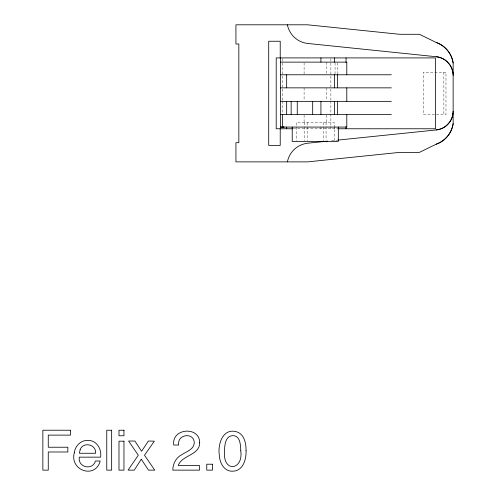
<?xml version="1.0" encoding="UTF-8"?>
<svg xmlns="http://www.w3.org/2000/svg" width="496" height="496" viewBox="0 0 496 496"><rect width="100%" height="100%" fill="white"/><g stroke="black" fill="none" stroke-linecap="round" stroke-linejoin="round"><path stroke-width="0.37" stroke-dasharray="2.48 1.86" d="M331.514 140.752L336.927 140.194M293.26 128.768L338.377 128.768M443.87 72.249L443.87 114.427M337.838 62.868L337.838 74.034M335.054 62.868L335.054 74.034M334.527 127.075L334.527 128.768M334.186 140.659L334.186 122.438L296.354 122.438L296.354 140.659M330.875 58.677L330.875 100.266M330.875 101.041L330.875 113.361M330.875 114.13L330.875 125.686M330.875 126.455L330.875 128.768M326.442 62.124L326.442 74.034M326.442 87.854L326.442 100.601M326.442 115.153L326.442 122.438M326.077 122.438L326.077 139.903M323.38 122.438L323.38 140.659M320.924 127.075L320.924 128.768M307.16 122.438L307.16 140.659M304.463 122.438L304.463 140.659M304.098 62.868L304.098 74.034M304.098 87.854L304.098 100.601M304.098 115.153L304.098 122.438M282.435 58.677L282.435 100.266M282.435 101.041L282.435 113.361M445.978 72.249L423.2 72.249L423.2 114.427L445.978 114.427L445.978 72.249"/><path stroke-width="0.74" d="M337.677 140.12L436.275 129.94A19.338 18.96 90 0 0 446.654 125.451L449.723 122.047A18.606 18.247 -90 0 0 452.569 115.81L453.146 111.259M453.146 123.684C451.837 132.934 445.098 141.106 436.275 144.162L419.405 152.384L399.584 152.384L307.638 161.876L235.935 161.876L235.935 142.681L238.836 142.681L238.836 43.989L235.935 43.989L235.935 24.8L307.638 24.8L399.584 34.292L419.405 34.292L436.275 42.513C445.098 45.57 451.837 53.742 453.146 62.986L453.146 123.684A25.749 25.749 0 0 1 436.275 144.162M327.676 141.149L307.638 143.22A23.25 23.25 0 0 0 287.395 161.876M283.743 127.075L280.538 127.075L346.797 127.075L346.797 114.427M284.146 127.075L282.435 127.15L282.435 114.427M280.538 62.124L346.797 62.124L346.797 74.778M280.538 74.778L391.35 74.778M280.538 87.854L391.35 87.854M280.538 101.351L391.35 101.351M280.538 114.427L391.35 114.427M292.671 128.768L276.21 128.768L276.21 57.908L435.538 57.908L435.538 128.768L338.105 128.768M453.146 75.411L452.984 73.123A18.563 18.203 -90 0 0 449.717 64.629L446.654 61.225A19.338 18.96 -90 0 0 436.275 56.736L307.638 43.456A23.25 23.25 0 0 1 287.395 24.8M346.797 87.854L346.797 101.351M346.053 57.908L346.053 62.508M346.053 126.499L346.053 128.768M338.315 127.075L338.315 141.416L292.225 141.416L292.225 127.075M337.491 74.778L337.491 87.854M337.491 101.351L337.491 114.427M334.527 57.908L334.527 62.124M334.527 74.778L334.527 87.854M334.527 101.351L334.527 114.427M320.924 57.908L320.924 62.124M320.924 101.351L320.924 114.427M312.678 101.351L312.678 114.427M297.259 101.351L297.259 114.427M291.146 101.351L291.146 114.427M286.669 74.778L286.669 87.854M286.669 101.351L286.669 114.427M286.669 127.075L286.669 128.768M280.538 57.908L280.538 128.768M280.221 58.224L280.221 41.249L268.708 41.249L268.708 145.427L280.221 145.427L280.221 128.445M436.275 56.736A18.78 18.78 0 0 1 452.984 73.123M452.984 113.553A18.78 18.78 0 0 1 436.275 129.94M436.275 42.513A25.749 25.749 0 0 1 453.146 62.986M240.777 450.821C243.53 470.276 222.865 472.986 224.502 451.664C224.595 445.966 224.998 435.841 232.816 435.631C240.43 435.612 240.554 445.334 240.777 450.821M246.053 450.628C246.444 459.222 243.009 471.343 232.494 471.2C224.13 471.547 219.654 462.836 219.381 455.533C217.533 445.03 222.357 428.172 236.034 431.619C244.261 433.69 246.183 443.319 246.053 450.628M74.288 452.805C69.465 470.456 95.251 479.44 100.217 461.007L95.406 461.007C92.733 470.76 77.649 467.598 79.292 457.151L100.62 457.151C101.891 449.085 96.621 440.101 87.798 440.386C80.811 440.095 75.051 446.102 74.288 452.805M199.696 442.748C199.64 455.452 181.84 454.944 178.256 465.521L199.504 465.521L199.504 470.14L172.794 470.14C172.893 463.754 176.024 457.473 181.927 454.627C186.471 451.54 193.831 449.469 194.289 442.965C194.159 431.737 176.768 434.267 178.715 445.03L173.743 445.03C171.337 427.992 199.745 425.921 199.696 442.748M80.098 449.847L79.428 453.263L95.598 453.263C96.553 444.224 82.913 441.341 80.098 449.847M141.273 459.215L134.261 470.14L128.067 470.14L138.31 455.223L128.582 441.037L134.912 441.037L141.602 451.279L148.366 441.037L154.318 441.173L144.51 455.223L154.752 470.14L148.502 470.14L141.273 459.215M70.544 430.224L42.854 430.224L42.854 470.14L48.261 470.14L48.261 451.986L67.853 451.986L67.853 447.231L48.261 447.231L48.261 435.116L70.544 435.116L70.544 430.224M111.656 430.224L106.764 430.224L106.764 470.14L111.656 470.14L111.656 430.224M123.963 430.224L118.99 430.224L118.99 435.767L123.963 435.767L123.963 430.224M123.963 441.173L118.99 441.173L118.99 470.14L123.963 470.14L123.963 441.173M212.437 464.219L206.758 464.219L206.758 470.14L212.437 470.14L212.437 464.219"/></g></svg>
